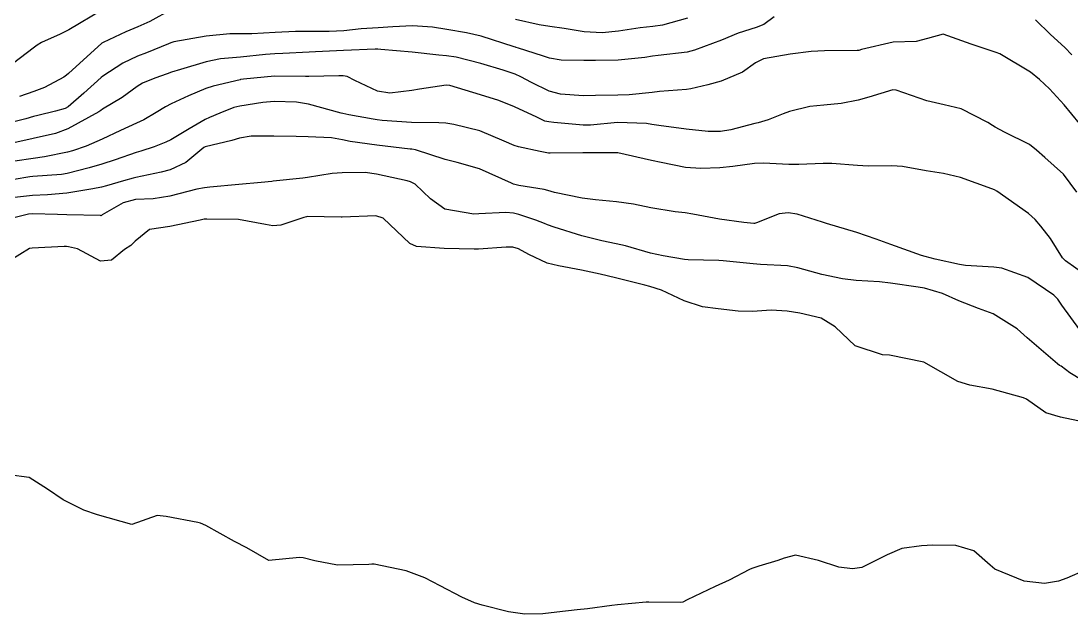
# Model space of a CAD drawing. Header units: metres. Extents: x 307586 to 320046, y 7427249 to 7434250.
# Drawn here: x 310558.3 to 310619.4, y 7432798.4 to 7432832.9 of the extents above; entities that cross this region are included whole.
import ezdxf

# ---------------------------------------------------------------- set-up
doc = ezdxf.new("R2010")
doc.units = ezdxf.units.M
doc.header["$MEASUREMENT"] = 0
doc.layers.add('Curvas de Nivel 1m', color=11, linetype='Continuous')
doc.layers.add('Curvas de Nivel 5m', color=15, linetype='Continuous')

msp = doc.modelspace()

# ---------------------------------------------------------------- linework, layer by layer
at = {"layer": 'Curvas de Nivel 1m', "flags": 128}
for points, elevation in [([(310563.034, 7432833.582), (310561.08, 7432832.415), (310560.579, 7432832.174), (310559.478, 7432831.686), (310559.227, 7432831.533), (310559.07, 7432831.411), (310557.771, 7432830.42)], 723), ([(310567.05, 7432833.6), (310565.79, 7432832.909), (310565.083, 7432832.591), (310564.396, 7432832.31), (310563.073, 7432831.691), (310562.998, 7432831.641), (310561.055, 7432829.88), (310560.942, 7432829.783), (310560.788, 7432829.673), (310559.663, 7432829.064), (310559.04, 7432828.836), (310558.203, 7432828.535)], 722), ([(310602.153, 7432833.179), (310601.546, 7432832.728), (310601.087, 7432832.565), (310600.052, 7432832.231), (310599.079, 7432831.828), (310597.512, 7432831.233), (310597.072, 7432831.123), (310595.394, 7432830.933), (310595.069, 7432830.889), (310594.614, 7432830.813), (310593.067, 7432830.659), (310591.736, 7432830.633), (310591.066, 7432830.637), (310589.741, 7432830.648), (310589.067, 7432830.772), (310588.649, 7432830.916), (310587.261, 7432831.357), (310587.113, 7432831.4), (310587.073, 7432831.409), (310587.001, 7432831.433), (310585.08, 7432832.053), (310584.22, 7432832.251), (310583.083, 7432832.448), (310582.248, 7432832.576), (310581.085, 7432832.654), (310579.936, 7432832.589), (310579.084, 7432832.542), (310578.094, 7432832.476), (310577.082, 7432832.371), (310576.241, 7432832.328), (310575.081, 7432832.324), (310574.268, 7432832.321), (310573.08, 7432832.26), (310571.723, 7432832.184), (310571.079, 7432832.193), (310570.443, 7432832.193), (310569.078, 7432832.055), (310567.191, 7432831.715), (310567.074, 7432831.685), (310567.01, 7432831.664), (310566.874, 7432831.602), (310565.598, 7432831.084), (310565.066, 7432830.88), (310564.212, 7432830.478), (310563.054, 7432829.726), (310562.948, 7432829.642), (310561.955, 7432828.741), (310561.027, 7432827.937), (310560.856, 7432827.841), (310560.303, 7432827.677), (310559.278, 7432827.43), (310559.02, 7432827.369), (310558.567, 7432827.246), (310557.014, 7432826.848)], 721), ([(310597.091, 7432833.097), (310595.649, 7432832.693), (310595.086, 7432832.609), (310594.344, 7432832.53), (310593.083, 7432832.348), (310592.128, 7432832.254), (310591.083, 7432832.311), (310589.914, 7432832.493), (310589.086, 7432832.611), (310588.464, 7432832.716), (310587.09, 7432833.025)], 722), ([(310619.486, 7432830.966), (310619.077, 7432831.385), (310618.242, 7432832.14), (310617.367, 7432832.996)], 721), ([(310619.777, 7432822.962), (310618.989, 7432824.024), (310617.905, 7432824.986), (310617.423, 7432825.409), (310617.01, 7432825.741), (310615.563, 7432826.469), (310615.02, 7432826.745), (310614.85, 7432826.852), (310614.581, 7432827.027), (310613.034, 7432827.815), (310612.049, 7432828.049), (310611.041, 7432828.28), (310609.239, 7432828.899), (310609.05, 7432828.918), (310607.649, 7432828.506), (310607.041, 7432828.326), (310606.046, 7432828.122), (310605.036, 7432828.042), (310604.226, 7432827.961), (310603.03, 7432827.666), (310602.671, 7432827.531), (310601.788, 7432827.182), (310601.204, 7432827.005), (310601.021, 7432826.959), (310599.619, 7432826.602), (310599.016, 7432826.505), (310598.296, 7432826.501), (310597.017, 7432826.642), (310595.432, 7432826.843), (310595.019, 7432826.911), (310594.72, 7432826.964), (310593.02, 7432827.03), (310591.452, 7432826.872), (310591.018, 7432826.863), (310589.319, 7432827.027), (310589.02, 7432827.058), (310588.797, 7432827.109), (310588.319, 7432827.341), (310587.032, 7432827.946), (310586.103, 7432828.303), (310585.042, 7432828.638), (310583.268, 7432829.18), (310583.05, 7432829.198), (310581.502, 7432828.968), (310581.045, 7432828.89), (310579.761, 7432828.724), (310579.044, 7432828.842), (310577.733, 7432829.47), (310577.289, 7432829.71), (310577.056, 7432829.745), (310576.804, 7432829.734), (310575.055, 7432829.697), (310574.858, 7432829.699), (310573.055, 7432829.714), (310571.239, 7432829.547), (310571.078, 7432829.524), (310571.052, 7432829.516), (310569.47, 7432829.143), (310569.044, 7432829.002), (310568.047, 7432828.576), (310567.031, 7432828.111), (310566.694, 7432827.938), (310566.158, 7432827.609), (310565.445, 7432827.189), (310565.017, 7432826.979), (310564.084, 7432826.558), (310563.007, 7432826.054), (310562.074, 7432825.654), (310561.293, 7432825.371), (310560.997, 7432825.289), (310559.649, 7432825.028), (310558.991, 7432824.928), (310557.931, 7432824.764)], 719), ([(310620.914, 7432817.698), (310619.11, 7432818.968), (310618.935, 7432819.154), (310618.238, 7432820.273), (310617.668, 7432820.989), (310617.334, 7432821.372), (310616.96, 7432821.726), (310615.106, 7432823.019), (310614.974, 7432823.1), (310614.826, 7432823.171), (310612.985, 7432823.83), (310611.999, 7432824.048), (310610.99, 7432824.213), (310609.621, 7432824.456), (310608.994, 7432824.503), (310607.626, 7432824.478), (310606.994, 7432824.512), (310605.494, 7432824.637), (310604.995, 7432824.645), (310603.571, 7432824.584), (310602.994, 7432824.581), (310601.528, 7432824.651), (310600.994, 7432824.628), (310599.738, 7432824.456), (310598.99, 7432824.38), (310597.877, 7432824.34), (310596.99, 7432824.403), (310595.56, 7432824.689), (310594.996, 7432824.82), (310593.037, 7432825.255), (310593.002, 7432825.26), (310591.056, 7432825.256), (310591.002, 7432825.253), (310589.098, 7432825.232), (310589.002, 7432825.242), (310588.517, 7432825.337), (310587.253, 7432825.604), (310587.006, 7432825.681), (310586.432, 7432825.943), (310585.014, 7432826.532), (310583.497, 7432826.916), (310583.019, 7432826.987), (310582.625, 7432827.012), (310581.019, 7432827.033), (310579.318, 7432827.149), (310579.02, 7432827.185), (310578.786, 7432827.219), (310577.369, 7432827.475), (310577.024, 7432827.543), (310576.941, 7432827.564), (310575.032, 7432828.087), (310574.336, 7432828.204), (310573.034, 7432828.25), (310572.368, 7432828.195), (310571.029, 7432827.981), (310570.688, 7432827.893), (310569.859, 7432827.562), (310569.272, 7432827.316), (310569.019, 7432827.199), (310568.079, 7432826.65), (310567.007, 7432826.019), (310566.728, 7432825.88), (310566.036, 7432825.61), (310565.258, 7432825.359), (310564.998, 7432825.277), (310563.769, 7432824.854), (310562.987, 7432824.6), (310562.255, 7432824.38), (310560.979, 7432824.054), (310560.649, 7432824.002), (310558.976, 7432823.882), (310558.806, 7432823.862), (310557.891, 7432823.706)], 718), ([(310619.942, 7432814.959), (310618.897, 7432816.379), (310618.662, 7432816.735), (310618.435, 7432816.977), (310616.918, 7432817.997), (310615.393, 7432818.548), (310614.927, 7432818.607), (310613.276, 7432818.697), (310612.928, 7432818.752), (310611.512, 7432819.064), (310610.934, 7432819.217), (310610.726, 7432819.281), (310608.941, 7432819.921), (310608.082, 7432820.241), (310606.948, 7432820.613), (310605.196, 7432821.138), (310604.954, 7432821.218), (310603.483, 7432821.687), (310602.959, 7432821.761), (310602.428, 7432821.706), (310601.119, 7432821.188), (310600.995, 7432821.147), (310600.952, 7432821.144), (310600.37, 7432821.196), (310598.955, 7432821.402), (310597.417, 7432821.692), (310596.958, 7432821.761), (310596.375, 7432821.83), (310594.961, 7432822.052), (310593.953, 7432822.265), (310592.964, 7432822.407), (310591.746, 7432822.521), (310590.966, 7432822.628), (310589.349, 7432822.947), (310588.97, 7432823.056), (310588.752, 7432823.115), (310587.275, 7432823.355), (310586.974, 7432823.427), (310586.852, 7432823.484), (310584.987, 7432824.323), (310583.695, 7432824.69), (310582.995, 7432824.877), (310581.251, 7432825.426), (310581.045, 7432825.471), (310581.003, 7432825.477), (310580.956, 7432825.477), (310579.005, 7432825.707), (310577.459, 7432825.925), (310577.008, 7432826.017), (310576.364, 7432826.132), (310575.01, 7432826.196), (310574.311, 7432826.206), (310573.01, 7432826.226), (310571.692, 7432826.222), (310571.008, 7432826.106), (310570.575, 7432825.986), (310569.003, 7432825.602), (310568.942, 7432825.571), (310567.88, 7432824.696), (310566.983, 7432824.265), (310566.46, 7432824.126), (310564.976, 7432823.824), (310564.813, 7432823.784), (310564.253, 7432823.627), (310563.267, 7432823.34), (310562.969, 7432823.253), (310562.476, 7432823.155), (310560.965, 7432822.903), (310559.841, 7432822.804), (310558.964, 7432822.772), (310557.916, 7432822.659)], 717), ([(310620.839, 7432811.551), (310619.364, 7432812.448), (310618.852, 7432812.83), (310618.765, 7432812.884), (310618.634, 7432812.973), (310616.875, 7432814.486), (310616.287, 7432815.006), (310614.892, 7432815.882), (310614.048, 7432816.186), (310612.899, 7432816.639), (310611.947, 7432817.06), (310610.907, 7432817.374), (310610.536, 7432817.446), (310608.911, 7432817.661), (310608.271, 7432817.741), (310606.914, 7432817.834), (310606.122, 7432817.921), (310604.918, 7432818.171), (310603.519, 7432818.566), (310602.926, 7432818.687), (310601.347, 7432818.766), (310600.927, 7432818.789), (310599.168, 7432818.968), (310598.93, 7432818.983), (310597.136, 7432819.031), (310596.93, 7432819.051), (310595.677, 7432819.253), (310594.934, 7432819.414), (310593.492, 7432819.835), (310592.94, 7432819.968), (310592.114, 7432820.125), (310590.944, 7432820.419), (310589.338, 7432820.937), (310588.95, 7432821.071), (310588.762, 7432821.144), (310588.259, 7432821.34), (310587.271, 7432821.67), (310586.957, 7432821.752), (310586.529, 7432821.793), (310584.956, 7432821.699), (310584.654, 7432821.685), (310582.959, 7432821.978), (310582.135, 7432822.583), (310581.241, 7432823.426), (310580.975, 7432823.578), (310580.772, 7432823.636), (310578.982, 7432824.022), (310578.335, 7432824.107), (310576.982, 7432824.103), (310576.413, 7432824.054), (310574.978, 7432823.829), (310574.69, 7432823.79), (310572.974, 7432823.603), (310572.898, 7432823.598), (310572.271, 7432823.531), (310570.971, 7432823.407), (310569.282, 7432823.254), (310568.969, 7432823.221), (310568.527, 7432823.135), (310566.964, 7432822.726), (310565.985, 7432822.587), (310564.962, 7432822.54), (310564.236, 7432822.352), (310563.024, 7432821.639), (310562.982, 7432821.61), (310562.953, 7432821.599), (310562.914, 7432821.602), (310560.953, 7432821.655), (310560.42, 7432821.675), (310558.953, 7432821.712), (310558.733, 7432821.693), (310556.948, 7432821.238)], 716), ([(310620.246, 7432800.955), (310619.19, 7432800.483), (310618.706, 7432800.31), (310617.894, 7432800.172), (310616.706, 7432800.321), (310614.992, 7432801.017), (310614.715, 7432801.246), (310613.78, 7432802.091), (310612.726, 7432802.395), (310611.382, 7432802.407), (310610.726, 7432802.383), (310609.577, 7432802.229), (310608.72, 7432801.845), (310607.256, 7432801.112), (310606.712, 7432801.042), (310605.9, 7432801.128), (310604.717, 7432801.52), (310603.395, 7432801.835), (310602.718, 7432801.655), (310602.366, 7432801.524), (310601.26, 7432801.185), (310600.847, 7432801.054), (310600.711, 7432800.988), (310599.528, 7432800.379), (310598.701, 7432800.001), (310597.071, 7432799.234), (310596.832, 7432799.097), (310596.69, 7432799.068), (310594.845, 7432799.104), (310594.69, 7432799.095), (310593.026, 7432798.947), (310592.687, 7432798.907), (310591.279, 7432798.709), (310590.683, 7432798.646), (310589.492, 7432798.51), (310588.679, 7432798.421), (310587.619, 7432798.405), (310586.68, 7432798.531), (310585.14, 7432798.922), (310584.688, 7432799.063), (310583.961, 7432799.387), (310582.699, 7432800.049), (310581.796, 7432800.506), (310580.708, 7432800.911), (310578.858, 7432801.302), (310578.711, 7432801.299), (310578.543, 7432801.284), (310576.711, 7432801.252), (310575.403, 7432801.493), (310574.715, 7432801.681), (310574.513, 7432801.704), (310572.713, 7432801.52), (310571.438, 7432802.257), (310570.724, 7432802.629), (310569.044, 7432803.567), (310568.735, 7432803.697), (310568.581, 7432803.727), (310566.74, 7432804.075), (310566.211, 7432804.135), (310564.733, 7432803.62), (310562.741, 7432804.178), (310561.952, 7432804.445), (310560.754, 7432805.05), (310559.833, 7432805.679), (310558.769, 7432806.348), (310557.574, 7432806.511)], 714)]:
    msp.add_lwpolyline(points, dxfattribs=dict(at, elevation=elevation))
at = {"layer": 'Curvas de Nivel 5m', "flags": 128}
for points, elevation in [([(310619.927, 7432826.961), (310619.039, 7432828.059), (310618.183, 7432828.983), (310617.595, 7432829.528), (310617.062, 7432829.951), (310615.28, 7432831.018), (310615.074, 7432831.109), (310613.614, 7432831.577), (310613.08, 7432831.787), (310611.979, 7432832.166), (310611.081, 7432831.92), (310610.415, 7432831.741), (310609.079, 7432831.697), (310607.228, 7432831.271), (310607.074, 7432831.222), (310606.98, 7432831.215), (310605.074, 7432831.203), (310604.298, 7432831.152), (310603.071, 7432831.005), (310601.517, 7432830.737), (310601.066, 7432830.494), (310600.309, 7432829.949), (310599.055, 7432829.433), (310598.287, 7432829.221), (310597.301, 7432828.984), (310597.049, 7432828.951), (310595.476, 7432828.826), (310595.046, 7432828.779), (310593.696, 7432828.628), (310593.043, 7432828.611), (310591.744, 7432828.601), (310591.042, 7432828.583), (310589.694, 7432828.673), (310589.046, 7432828.84), (310588.011, 7432829.346), (310587.392, 7432829.691), (310587.058, 7432829.831), (310586.362, 7432830.065), (310585.064, 7432830.461), (310583.636, 7432830.825), (310583.068, 7432830.913), (310582.613, 7432830.951), (310581.07, 7432831.128), (310579.247, 7432831.273), (310579.071, 7432831.291), (310578.918, 7432831.299), (310577.07, 7432831.214), (310575.428, 7432831.138), (310575.069, 7432831.124), (310573.533, 7432831.05), (310573.068, 7432831.032), (310572.526, 7432830.986), (310571.066, 7432830.833), (310569.901, 7432830.725), (310569.063, 7432830.559), (310567.572, 7432830.106), (310567.056, 7432829.949), (310566.796, 7432829.862), (310566.08, 7432829.61), (310565.355, 7432829.31), (310565.045, 7432829.115), (310564.177, 7432828.487), (310563.025, 7432827.797), (310562.935, 7432827.731), (310562.814, 7432827.643), (310561.013, 7432826.648), (310560.299, 7432826.388), (310559.007, 7432826.088), (310557.342, 7432825.715)], 720), ([(310620.197, 7432809.578), (310618.822, 7432809.87), (310617.956, 7432810.115), (310616.832, 7432810.91), (310616.662, 7432811.002), (310614.838, 7432811.5), (310613.528, 7432811.728), (310612.842, 7432811.951), (310610.853, 7432813.07), (310608.859, 7432813.483), (310608.46, 7432813.495), (310606.867, 7432814.026), (310605.699, 7432815.132), (310604.888, 7432815.627), (310603.647, 7432815.915), (310602.892, 7432816.036), (310601.968, 7432816.103), (310600.891, 7432816.027), (310600.042, 7432816.048), (310598.893, 7432816.172), (310597.963, 7432816.293), (310596.897, 7432816.633), (310595.585, 7432817.253), (310594.906, 7432817.484), (310594.614, 7432817.558), (310592.913, 7432817.989), (310592.017, 7432818.198), (310590.92, 7432818.427), (310589.577, 7432818.67), (310588.925, 7432818.834), (310587.854, 7432819.346), (310587.25, 7432819.669), (310586.937, 7432819.76), (310586.538, 7432819.763), (310584.936, 7432819.653), (310584.668, 7432819.651), (310582.936, 7432819.688), (310581.318, 7432819.806), (310580.938, 7432819.972), (310579.385, 7432821.446), (310578.954, 7432821.597), (310576.986, 7432821.512), (310576.953, 7432821.506), (310576.927, 7432821.507), (310574.953, 7432821.542), (310574.916, 7432821.538), (310574.755, 7432821.502), (310573.42, 7432821.043), (310572.948, 7432821.007), (310572.517, 7432821.095), (310570.951, 7432821.368), (310569.114, 7432821.405), (310568.951, 7432821.39), (310568.713, 7432821.336), (310566.947, 7432820.977), (310565.771, 7432820.785), (310564.938, 7432820.109), (310564.687, 7432819.871), (310564.32, 7432819.626), (310563.555, 7432819.002), (310562.923, 7432818.949), (310561.579, 7432819.66), (310561.056, 7432819.79), (310560.934, 7432819.802), (310560.804, 7432819.801), (310558.933, 7432819.717), (310558.789, 7432819.692), (310557.651, 7432818.98)], 715)]:
    msp.add_lwpolyline(points, dxfattribs=dict(at, elevation=elevation))

doc.saveas('drawing.dxf')
